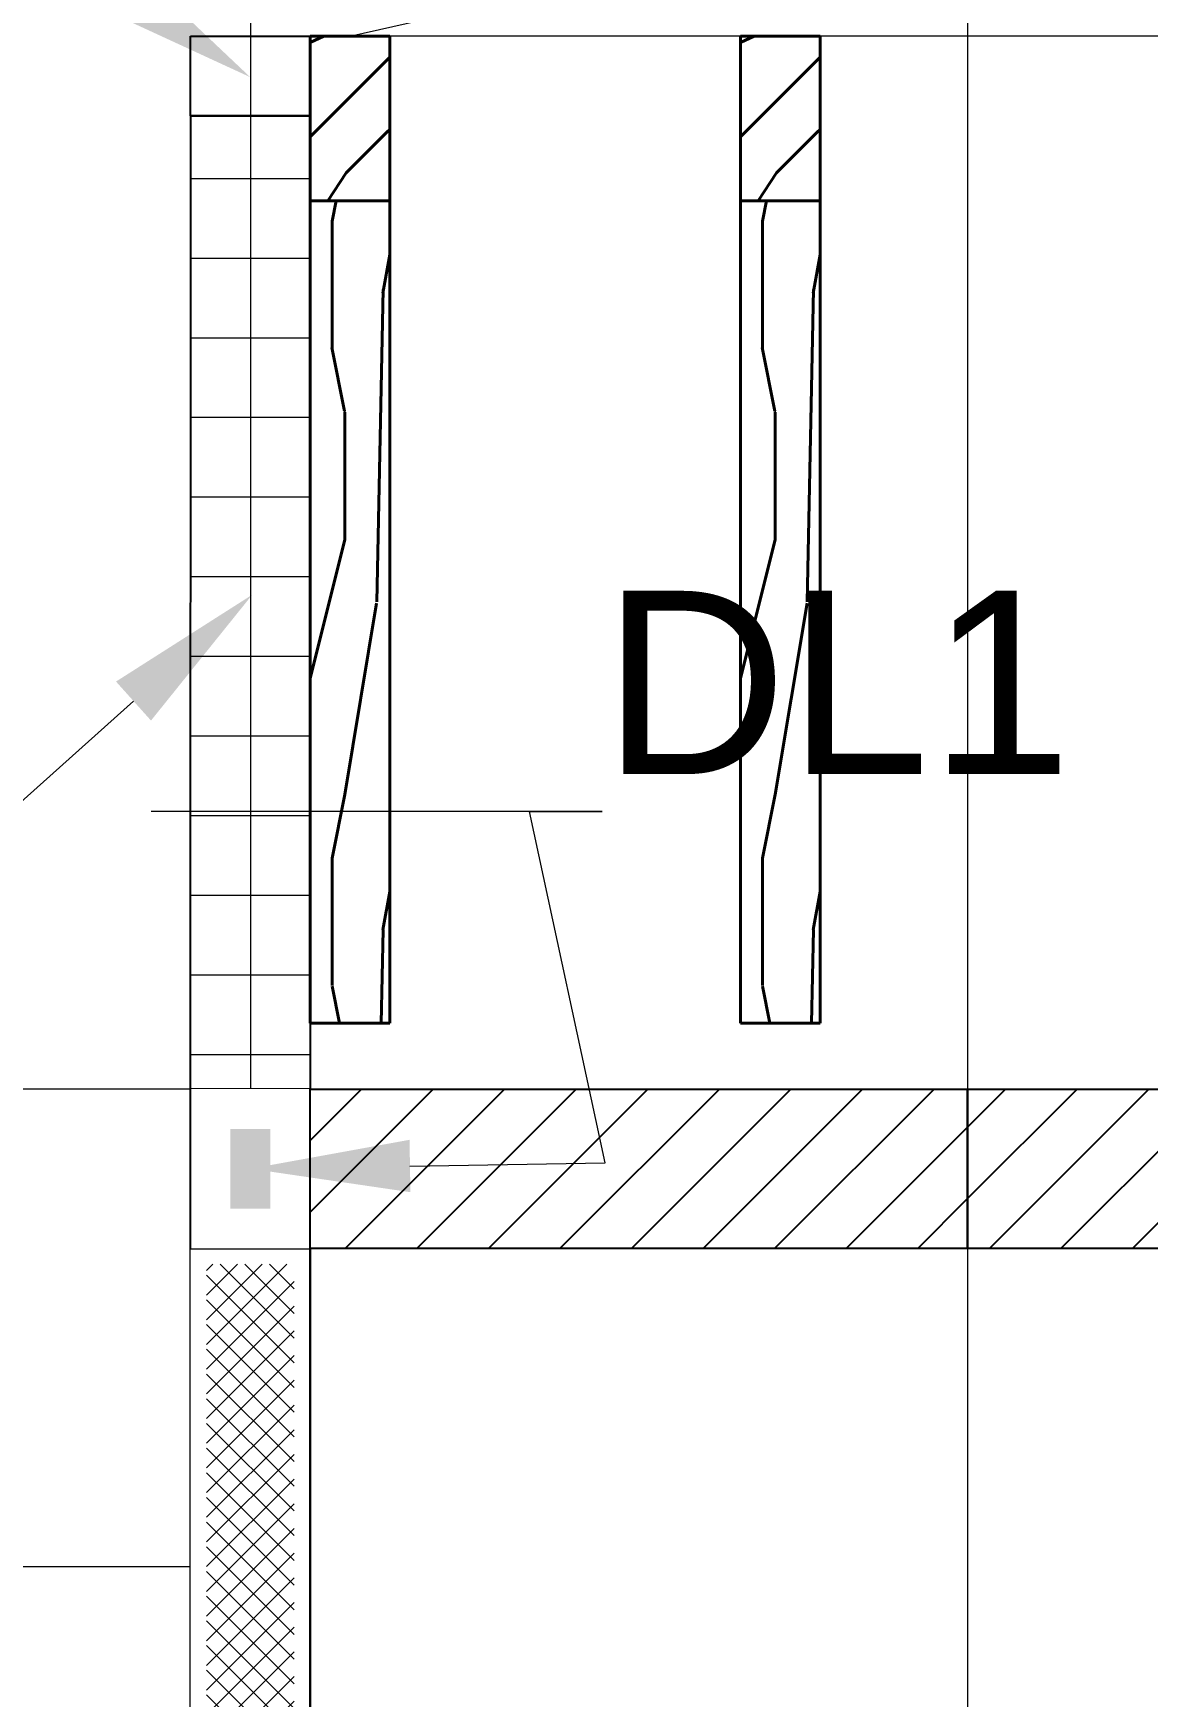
# Model space of a CAD drawing. Header units: metres. Extents: x 14 to 161, y 5 to 309.
# Drawn here: x 111.398 to 112.796, y 98.242 to 100.33 of the extents above; entities that cross this region are included whole.
import ezdxf
from ezdxf import colors
from ezdxf.entities.mleader import LeaderData, LeaderLine
from ezdxf.math import Vec2, Vec3

# ---------------------------------------------------------------- set-up
doc = ezdxf.new("R2010")
doc.units = ezdxf.units.M
doc.set_wipeout_variables(frame=1)
doc.header["$PDMODE"] = 35
for name, pattern in [('ACAD_ISO04W100', [30, 24, -3, 0, -3]), ('CENTRO2', [0.9, 0.6, -0.1, 0.1, -0.1]), ('HIDDEN2', [4.7625, 3.175, -1.5875])]:
    doc.linetypes.add(name, pattern=pattern)
for name, color, linetype in [('E-Cotas', 2, 'Continuous'), ('E-Dala', 3, 'Continuous'), ('E-Trabe', 4, 'Continuous')]:
    doc.layers.add(name, color=color, linetype=linetype)
for name, color, linetype, lineweight in [('E-Ejes', 1, 'CENTRO2', 9), ('E-Hatch', 1, 'Continuous', 5), ('E-Muro de Mamposteria', 5, 'Continuous', 30), ('E-Viga de Madera1', 3, 'ACAD_ISO04W100', 40)]:
    doc.layers.add(name, color=color, linetype=linetype, lineweight=lineweight)
doc.layers.add('E-Pretil', color=7, linetype='HIDDEN2', true_color=0xd6d6d6)
doc.styles.add('General', font='arial.ttf', dxfattribs={"height": 2.3})
doc.dimstyles.new('Generales', dxfattribs={"dimscale": 0, "dimtxt": 2.3, "dimasz": 2, "dimexe": 1.25, "dimexo": 0.625, "dimtad": 0, "dimtih": 1, "dimtoh": 1, "dimzin": 1, "dimdsep": 46, "dimtxsty": 'General', "dimcen": 2, "dimclrd": 2, "dimclre": 2, "dimclrt": 3, "dimadec": 0, "dimazin": 0, "dimtfac": 1, "dimtmove": 0, "dimatfit": 3, "dimfxl": 1, "dimlwd": 13, "dimlwe": 13, "dimarcsym": 0})
pattern_1 = [(45, (31.14285, 64.676135), (-0.04490128, 0.04490128), [])]

# ---------------------------------------------------------------- blocks, each defined once
blk = doc.blocks.new('*U826')
for points in [[(0.05, -0.075), (2.75, -0.075), (2.75, 0.075), (0.05, 0.075)], [(0.07, -0.055), (2.73, -0.055), (2.73, 0.055), (0.07, 0.055)]]:
    blk.add_lwpolyline(points, close=True)
blk.add_wipeout([(0.05, -0.075), (2.75, -0.075), (2.75, 0.075), (0.05, 0.075)])
at = {"linetype": 'ByBlock', "lineweight": 5}
h = blk.add_hatch(dxfattribs=at)
h.set_pattern_fill('ANSI37', color=5, scale=0.0069)
h.set_pattern_definition([(45, (2.8, 2e-15), (-0.01549094, 0.01549094), []), (135, (2.8, 2e-15), (-0.01549094, -0.01549094), [])])
h.paths.add_polyline_path([(2.73, -0.055), (2.73, 0.055), (0.07, 0.055), (0.07, -0.055)])
blk.add_line((0.05, 0.075), (2.75, 0.075))
blk = doc.blocks.new('*U824')
for points in [[(-0.2, -0.075), (0, -0.075), (0, 0.075), (-0.2, 0.075)], [(-0.15, -0.025), (-0.05, -0.025), (-0.05, 0.025), (-0.15, 0.025)]]:
    blk.add_lwpolyline(points, close=True)
blk.add_wipeout([(-0.2, -0.075), (0, -0.075), (0, 0.075), (-0.2, 0.075)])
at = {"linetype": 'ByBlock'}
h = blk.add_hatch(color=256, dxfattribs=at)
h.dxf.hatch_style = 1
h.paths.add_polyline_path([(-0.15, 0.025), (-0.15, -0.025), (-0.05, -0.025), (-0.05, 0.025)])
blk.add_line((-0.2, 0.075), (0, 0.075))
blk = doc.blocks.new('*D961')
at = {"layer": 'Defpoints', "color": 0, "ltscale": 0.5, "transparency": 16777216}
for p in [(116.2702, 101.9657), (111.6701, 100.3268), (116.2702, 100.3268)]:
    blk.add_point(p, dxfattribs=at)
at = {"layer": 'E-Cotas', "color": 2, "linetype": 'Continuous', "lineweight": 13, "ltscale": 0.5, "transparency": 16777216}
for p, q in [((111.6701, 100.3893), (111.6701, 102.0907)), ((116.2702, 100.3893), (116.2702, 102.0907)), ((111.8701, 101.9657), (113.6047, 101.9657)), ((116.0702, 101.9657), (114.3356, 101.9657))]:
    blk.add_line(p, q, dxfattribs=at)
at = {"layer": 'E-Cotas', "color": 2, "ltscale": 0.5, "transparency": 16777216}
for points in [[(111.8701, 101.999), (111.8701, 101.9324), (111.6701, 101.9657)], [(116.0702, 101.999), (116.0702, 101.9324), (116.2702, 101.9657)]]:
    blk.add_solid(points, dxfattribs=at)
at = {"layer": 'E-Cotas', "color": 3, "ltscale": 0.5, "transparency": 16777216, "insert": (113.9702, 101.9657), "char_height": 0.23, "attachment_point": 5, "style": 'General'}
blk.add_mtext('4.60', dxfattribs=at)

msp = doc.modelspace()

# ---------------------------------------------------------------- hatches: boundary and pattern name
at = {"layer": 'E-Hatch', "ltscale": 0.5}
h = msp.add_hatch(dxfattribs=at)
h.set_pattern_fill('ACAD_ISO08W100', color=1, scale=0.02)
h.set_pattern_definition([(0, (17.95904, 63.84819), (0, 0.1), [0.48, -0.06, 0.12, -0.06])])
h.paths.add_polyline_path([(111.74563, 100.22677), (111.59563, 100.22677), (111.59523, 99.00493), (111.74523, 99.00493)])
at = {"layer": 'E-Trabe', "ltscale": 0.5}
h = msp.add_hatch(dxfattribs=at)
h.set_pattern_fill('ANSI31', color=4, scale=0.02)
h.set_pattern_definition(pattern_1)
h.paths.add_polyline_path([(115.57023, 99.00493), (112.57023, 99.00493), (112.57023, 98.80493), (115.57023, 98.80493)])
at = {"layer": 'E-Viga de Madera1', "ltscale": 100}
h = msp.add_hatch(dxfattribs=at)
h.set_pattern_fill('WOOD_01', color=256, scale=0.8, angle=45, pattern_type=2)
h.set_pattern_definition([(45, (82.9952, 93.6478), (-0.565685, 0.565685), [0.16, -0.64]), (53.9726, (83.306347, 93.347992), (2.828428485, 3.95979665), [0.153883, -15.234423]), (50.7105, (83.26675, 93.37628), (4.5254917, 5.65684615), [0.160798, -7.8791]), (29.5779, (83.097043, 93.545982), (7.919588515, 4.52549029), [0.240666, -23.825902]), (38.6599, (82.92168, 93.74397), (0.56568445, 0.56568676), [0.144886, -7.09942]), (30.0686, (83.26109, 93.4385), (2.8284262, 1.69705719), [0.124194, -12.295146]), (33.6901, (82.735, 93.56861), (0.5656854, 0.5656858), [0.326338, -3.752878]), (50.7105, (83.35726, 93.29708), (4.5254917, 5.65684615), [0.0804, -7.9595]), (45, (83.114, 93.529), (-0.565685, 0.565685), [0.08, -0.72]), (45, (82.933, 93.48376), (-0.565685, 0.565685), [0.24, -0.56]), (56.3099, (82.96128, 93.68175), (1.6970576, 2.82842555), [0.081584, -3.997631]), (47.7263, (83.114014, 93.415874), (10.748025494, 11.87939184), [0.16819, -16.650846]), (37.4054, (83.15927, 93.42719), (5.09116517, 3.95980147), [0.121062, -11.985134]), (45, (83.34594, 93.18394), (-0.565685, 0.565685), [0.16, -0.64]), (43.8309, (83.31766, 93.09909), (0.565685094, 0.565685963), [0.392082, -38.81608]), (45, (82.8934, 93.52335), (-0.565685, 0.565685), [0.08, -0.72]), (45, (82.9047, 93.6252), (-0.565685, 0.565685), [0.08, -0.72]), (45, (82.5992, 93.4215), (-0.565685, 0.565685), [0.12, -0.68]), (35.5377, (82.72369, 93.60255), (0.56568525, 0.5656857), [0.24331, -4.6229]), (45, (82.5427, 93.4215), (-0.565685, 0.565685), [0.16, -0.64]), (45, (82.9896, 92.8502), (-0.565685, 0.565685), [0.088, -0.712]), (45, (83.2498, 93.167), (-0.565685, 0.565685), [0.08, -0.72]), (45, (82.9443, 92.89544), (-0.565685, 0.565685), [0.168, -0.632]), (50.4403, (83.198867, 93.217884), (5.091171606, 6.222536555), [0.16876, -16.707258]), (45, (83.1593, 93.2688), (-0.565685, 0.565685), [0.152, -0.648]), (45, (82.8538, 92.98595), (-0.565685, 0.565685), [0.088, -0.712]), (43.8309, (82.831171, 93.144345), (0.565685094, 0.565685963), [0.392082, -38.81608]), (45, (82.8312, 93.2462), (-0.565685, 0.565685), [0.08, -0.72]), (45, (82.7576, 93.2066), (-0.565685, 0.565685), [0.08, -0.72]), (45, (82.9839, 93.43284), (-0.565685, 0.565685), [0.16, -0.64]), (45, (82.85946, 93.331), (-0.565685, 0.565685), [0.08, -0.72]), (45, (82.6784, 93.2858), (-0.565685, 0.565685), [0.16, -0.64]), (64.6538, (83.06876, 93.200914), (3.95980119, 8.48527845), [0.118929, -11.773925]), (56.3099, (82.8142, 93.26314), (1.6970576, 2.82842555), [0.081584, -3.997631]), (56.3099, (83.06876, 93.46113), (1.6970576, 2.82842555), [0.081584, -3.997631]), (50.7105, (82.68409, 93.506384), (4.5254917, 5.65684615), [0.0804, -7.9595]), (34.6952, (82.46913, 93.37062), (3.95979496, 2.82843011), [0.089442, -8.854828]), (33.6901, (83.05179, 92.91241), (0.5656854, 0.5656858), [0.081584, -3.997631]), (135, (83.1197, 92.9577), (-0.565685, -0.565685), [0, -0.8]), (31.6076, (82.684093, 93.15566), (11.879376816, 7.353927886), [0.172696, -17.096923]), (56.3099, (82.94996, 93.57992), (1.6970576, 2.82842555), [0.081584, -3.997631]), (55.3048, (83.30635, 93.22354), (2.26274382, 3.3941102), [0.089442, -8.854828]), (33.6901, (82.88774, 93.30274), (0.5656854, 0.5656858), [0.081584, -3.997631]), (33.6901, (82.91602, 93.38759), (0.5656854, 0.5656858), [0.081584, -3.997631]), (26.5651, (82.74066, 93.0991), (0.5656846, 0.565686), [0.101193, -2.428629]), (30.9638, (82.61055, 93.35365), (0.5656845, 0.5656859), [0.329849, -2.968635]), (28.3008, (82.68409, 93.506384), (5.09116525, 2.82843065), [0.250567, -8.101676]), (45, (82.6558, 93.5347), (-0.565685, 0.565685), [0.096, -0.704]), (30.9638, (83.0631, 93.01424), (0.5656845, 0.5656859), [0.329849, -2.968635]), (30.9638, (82.96694, 92.99727), (0.5656845, 0.5656859), [0.329849, -2.968635]), (30.9638, (82.91602, 93.04818), (0.5656845, 0.5656859), [0.329849, -2.968635]), (34.6952, (82.6049, 93.234855), (3.95979496, 2.82843011), [0.089442, -8.854828]), (30.9638, (82.79157, 93.3989), (0.5656845, 0.5656859), [0.164924, -3.13356]), (34.6952, (82.785916, 93.053836), (3.95979496, 2.82843011), [0.089442, -8.854828]), (42.6141, (83.11967, 93.308394), (0.5656847, 0.565686088), [0.192166, -19.024492]), (34.6952, (82.95562, 93.34799), (3.95979496, 2.82843011), [0.089442, -8.854828]), (57.5288, (83.02916, 93.3989), (1.69705694, 2.828427), [0.073756, -7.30188]), (34.5626, (82.8142, 93.025551), (7.353902054, 5.091176936), [0.309115, -30.602364]), (36.8699, (83.06876, 93.20091), (0.56568526, 0.565685), [0.113137, -5.543717]), (49.7636, (82.859455, 93.10475), (5.65685906, 6.78822023), [0.192666, -9.44061]), (45, (82.9839, 93.2518), (-0.565685, 0.565685), [0.248, -0.552]), (29.7449, (82.53136, 93.308394), (2.82842601, 1.69705706), [0.091214, -9.030189]), (35.5377, (83.11967, 92.95767), (0.56568525, 0.5656857), [0.24331, -4.6229]), (25.0169, (82.88208, 92.95767), (2.26274125, 1.13137116), [0.093638, -9.270122]), (45, (83.0065, 93.7496), (-0.565685, 0.565685), [0.04, -0.76]), (45, (83.2554, 93.5007), (-0.565685, 0.565685), [0.08, -0.72]), (56.3099, (83.45908, 93.29708), (1.6970576, 2.82842555), [0.081584, -3.997631]), (45, (83.4082, 93.3593), (-0.565685, 0.565685), [0.144, -0.656]), (28.3008, (83.1027, 93.65346), (5.09116525, 2.82843065), [0.083522, -8.26872]), (33.0207, (83.22715, 93.540325), (13.011385511, 8.484660197), [0.147206, -26.840515]), (135, (83.4591, 93.2971), (-0.565685, -0.565685), [0, -0.8]), (45, (83.5043, 93.365), (-0.565685, 0.565685), [0.072, -0.728]), (45, (83.39686, 93.47244), (-0.565685, 0.565685), [0.072, -0.728]), (45, (83.3686, 93.5007), (-0.565685, 0.565685), [0.072, -0.728]), (21.0376, (83.17624, 93.69306), (5.65684671, 2.26274927), [0.078791, -7.80029]), (33.5163, (83.108357, 93.760942), (3.394200488, 2.262653743), [0.0734704, -52.17242]), (26.5651, (83.312, 93.5573), (0.5656846, 0.565686), [0.075894, -2.453926]), (32.4712, (83.03482, 93.83448), (3.3941125, 2.2627421), [0.073756, -7.30188])])
h.paths.add_polyline_path([(111.74523, 100.32677), (111.84523, 100.32677), (111.84523, 100.12026), (111.74523, 100.12026)])
h = msp.add_hatch(dxfattribs=at)
h.set_pattern_fill('WOOD_01', color=256, scale=0.8, angle=45, pattern_type=2)
h.set_pattern_definition([(45, (83.5352, 93.6478), (-0.565685, 0.565685), [0.16, -0.64]), (53.9726, (83.846347, 93.347992), (2.828428485, 3.95979665), [0.153883, -15.234423]), (50.7105, (83.80675, 93.37628), (4.5254917, 5.65684615), [0.160798, -7.8791]), (29.5779, (83.637043, 93.545982), (7.919588515, 4.52549029), [0.240666, -23.825902]), (38.6599, (83.46168, 93.74397), (0.56568445, 0.56568676), [0.144886, -7.09942]), (30.0686, (83.80109, 93.4385), (2.8284262, 1.69705719), [0.124194, -12.295146]), (33.6901, (83.275, 93.56861), (0.5656854, 0.5656858), [0.326338, -3.752878]), (50.7105, (83.89726, 93.29708), (4.5254917, 5.65684615), [0.0804, -7.9595]), (45, (83.654, 93.529), (-0.565685, 0.565685), [0.08, -0.72]), (45, (83.473, 93.48376), (-0.565685, 0.565685), [0.24, -0.56]), (56.3099, (83.50128, 93.68175), (1.6970576, 2.82842555), [0.081584, -3.997631]), (47.7263, (83.654014, 93.415874), (10.748025494, 11.87939184), [0.16819, -16.650846]), (37.4054, (83.69927, 93.42719), (5.09116517, 3.95980147), [0.121062, -11.985134]), (45, (83.88594, 93.18394), (-0.565685, 0.565685), [0.16, -0.64]), (43.8309, (83.85766, 93.09909), (0.565685094, 0.565685963), [0.392082, -38.81608]), (45, (83.4334, 93.52335), (-0.565685, 0.565685), [0.08, -0.72]), (45, (83.4447, 93.6252), (-0.565685, 0.565685), [0.08, -0.72]), (45, (83.1392, 93.4215), (-0.565685, 0.565685), [0.12, -0.68]), (35.5377, (83.26369, 93.60255), (0.56568525, 0.5656857), [0.24331, -4.6229]), (45, (83.0827, 93.4215), (-0.565685, 0.565685), [0.16, -0.64]), (45, (83.5296, 92.8502), (-0.565685, 0.565685), [0.088, -0.712]), (45, (83.7898, 93.167), (-0.565685, 0.565685), [0.08, -0.72]), (45, (83.4843, 92.89544), (-0.565685, 0.565685), [0.168, -0.632]), (50.4403, (83.738867, 93.217884), (5.091171606, 6.222536555), [0.16876, -16.707258]), (45, (83.6993, 93.2688), (-0.565685, 0.565685), [0.152, -0.648]), (45, (83.3938, 92.98595), (-0.565685, 0.565685), [0.088, -0.712]), (43.8309, (83.371171, 93.144345), (0.565685094, 0.565685963), [0.392082, -38.81608]), (45, (83.3712, 93.2462), (-0.565685, 0.565685), [0.08, -0.72]), (45, (83.2976, 93.2066), (-0.565685, 0.565685), [0.08, -0.72]), (45, (83.5239, 93.43284), (-0.565685, 0.565685), [0.16, -0.64]), (45, (83.39946, 93.331), (-0.565685, 0.565685), [0.08, -0.72]), (45, (83.2184, 93.2858), (-0.565685, 0.565685), [0.16, -0.64]), (64.6538, (83.60876, 93.200914), (3.95980119, 8.48527845), [0.118929, -11.773925]), (56.3099, (83.3542, 93.26314), (1.6970576, 2.82842555), [0.081584, -3.997631]), (56.3099, (83.60876, 93.46113), (1.6970576, 2.82842555), [0.081584, -3.997631]), (50.7105, (83.22409, 93.506384), (4.5254917, 5.65684615), [0.0804, -7.9595]), (34.6952, (83.00913, 93.37062), (3.95979496, 2.82843011), [0.089442, -8.854828]), (33.6901, (83.59179, 92.91241), (0.5656854, 0.5656858), [0.081584, -3.997631]), (135, (83.6597, 92.9577), (-0.565685, -0.565685), [0, -0.8]), (31.6076, (83.224093, 93.15566), (11.879376816, 7.353927886), [0.172696, -17.096923]), (56.3099, (83.48996, 93.57992), (1.6970576, 2.82842555), [0.081584, -3.997631]), (55.3048, (83.84635, 93.22354), (2.26274382, 3.3941102), [0.089442, -8.854828]), (33.6901, (83.42774, 93.30274), (0.5656854, 0.5656858), [0.081584, -3.997631]), (33.6901, (83.45602, 93.38759), (0.5656854, 0.5656858), [0.081584, -3.997631]), (26.5651, (83.28066, 93.0991), (0.5656846, 0.565686), [0.101193, -2.428629]), (30.9638, (83.15055, 93.35365), (0.5656845, 0.5656859), [0.329849, -2.968635]), (28.3008, (83.22409, 93.506384), (5.09116525, 2.82843065), [0.250567, -8.101676]), (45, (83.1958, 93.5347), (-0.565685, 0.565685), [0.096, -0.704]), (30.9638, (83.6031, 93.01424), (0.5656845, 0.5656859), [0.329849, -2.968635]), (30.9638, (83.50694, 92.99727), (0.5656845, 0.5656859), [0.329849, -2.968635]), (30.9638, (83.45602, 93.04818), (0.5656845, 0.5656859), [0.329849, -2.968635]), (34.6952, (83.1449, 93.234855), (3.95979496, 2.82843011), [0.089442, -8.854828]), (30.9638, (83.33157, 93.3989), (0.5656845, 0.5656859), [0.164924, -3.13356]), (34.6952, (83.325916, 93.053836), (3.95979496, 2.82843011), [0.089442, -8.854828]), (42.6141, (83.65967, 93.308394), (0.5656847, 0.565686088), [0.192166, -19.024492]), (34.6952, (83.49562, 93.34799), (3.95979496, 2.82843011), [0.089442, -8.854828]), (57.5288, (83.56916, 93.3989), (1.69705694, 2.828427), [0.073756, -7.30188]), (34.5626, (83.3542, 93.025551), (7.353902054, 5.091176936), [0.309115, -30.602364]), (36.8699, (83.60876, 93.20091), (0.56568526, 0.565685), [0.113137, -5.543717]), (49.7636, (83.399455, 93.10475), (5.65685906, 6.78822023), [0.192666, -9.44061]), (45, (83.5239, 93.2518), (-0.565685, 0.565685), [0.248, -0.552]), (29.7449, (83.07136, 93.308394), (2.82842601, 1.69705706), [0.091214, -9.030189]), (35.5377, (83.65967, 92.95767), (0.56568525, 0.5656857), [0.24331, -4.6229]), (25.0169, (83.42208, 92.95767), (2.26274125, 1.13137116), [0.093638, -9.270122]), (45, (83.5465, 93.7496), (-0.565685, 0.565685), [0.04, -0.76]), (45, (83.7954, 93.5007), (-0.565685, 0.565685), [0.08, -0.72]), (56.3099, (83.99908, 93.29708), (1.6970576, 2.82842555), [0.081584, -3.997631]), (45, (83.9482, 93.3593), (-0.565685, 0.565685), [0.144, -0.656]), (28.3008, (83.6427, 93.65346), (5.09116525, 2.82843065), [0.083522, -8.26872]), (33.0207, (83.76715, 93.540325), (13.011385511, 8.484660197), [0.147206, -26.840515]), (135, (83.9991, 93.2971), (-0.565685, -0.565685), [0, -0.8]), (45, (84.0443, 93.365), (-0.565685, 0.565685), [0.072, -0.728]), (45, (83.93686, 93.47244), (-0.565685, 0.565685), [0.072, -0.728]), (45, (83.9086, 93.5007), (-0.565685, 0.565685), [0.072, -0.728]), (21.0376, (83.71624, 93.69306), (5.65684671, 2.26274927), [0.078791, -7.80029]), (33.5163, (83.648357, 93.760942), (3.394200488, 2.262653743), [0.0734704, -52.17242]), (26.5651, (83.852, 93.5573), (0.5656846, 0.565686), [0.075894, -2.453926]), (32.4712, (83.57482, 93.83448), (3.3941125, 2.2627421), [0.073756, -7.30188])])
h.paths.add_polyline_path([(112.28523, 100.32677), (112.38523, 100.32677), (112.38523, 100.12026), (112.28523, 100.12026)])
h = msp.add_hatch(dxfattribs=at)
h.set_pattern_fill('WOOD_01', color=256, scale=0.8, angle=90, pattern_type=2)
h.set_pattern_definition([(90, (82.4108, 93.3729), (-0.8, 5e-17), [0.16, -0.64]), (98.9726, (82.842818, 93.380934), (-0.7999981, 4.800000024), [0.153883, -15.234423]), (95.7105, (82.79482, 93.372934), (-0.7999884, 7.20000014), [0.160798, -7.8791]), (74.5779, (82.554818, 93.372934), (2.39998987, 8.799999616), [0.240666, -23.825902]), (83.6599, (82.29082, 93.38893), (-1.63e-06, 0.80000025), [0.144886, -7.09942]), (75.0686, (82.74682, 93.412934), (0.799998696, 3.19999999), [0.124194, -12.295146]), (78.6901, (82.28282, 93.13293), (-3e-07, 0.8000002), [0.326338, -3.752878]), (95.7105, (82.91482, 93.380934), (-0.7999884, 7.20000014), [0.0804, -7.9595]), (90, (82.5788, 93.3729), (-0.8, 5e-17), [0.08, -0.72]), (90, (82.4828, 93.2129), (-0.8, 5e-17), [0.24, -0.56]), (101.3099, (82.36282, 93.37293), (-0.79999795, 3.1999998), [0.081584, -3.997631]), (92.7263, (82.658818, 93.292934), (-0.799996814, 16.000000236), [0.16819, -16.650846]), (82.4054, (82.68282, 93.332934), (0.79999495, 6.39999989), [0.121062, -11.985134]), (90, (82.9868, 93.2929), (-0.8, 5e-17), [0.16, -0.64]), (88.8309, (83.026818, 93.212934), (-6.14e-07, 0.800000147), [0.392082, -38.81608]), (90, (82.4268, 93.2129), (-0.8, 5e-17), [0.08, -0.72]), (90, (82.3628, 93.2929), (-0.8, 5e-17), [0.08, -0.72]), (90, (82.2908, 92.9329), (-0.8, 5e-17), [0.12, -0.68]), (80.5377, (82.25082, 93.14893), (-3e-07, 0.80000006), [0.24331, -4.6229]), (90, (82.2508, 92.8929), (-0.8, 5e-17), [0.16, -0.64]), (90, (82.9708, 92.8049), (-0.8, 5e-17), [0.088, -0.712]), (90, (82.9308, 93.2129), (-0.8, 5e-17), [0.08, -0.72]), (90, (82.9068, 92.8049), (-0.8, 5e-17), [0.168, -0.632]), (95.4403, (82.858818, 93.212934), (-0.799995827, 7.99999976), [0.16876, -16.707258]), (90, (82.7948, 93.2209), (-0.8, 5e-17), [0.152, -0.648]), (90, (82.7788, 92.8049), (-0.8, 5e-17), [0.088, -0.712]), (88.8309, (82.650818, 92.900934), (-6.14e-07, 0.800000147), [0.392082, -38.81608]), (90, (82.5788, 92.9729), (-0.8, 5e-17), [0.08, -0.72]), (90, (82.5548, 92.8929), (-0.8, 5e-17), [0.08, -0.72]), (90, (82.5548, 93.2129), (-0.8, 5e-17), [0.16, -0.64]), (90, (82.5388, 93.0529), (-0.8, 5e-17), [0.08, -0.72]), (90, (82.4428, 92.8929), (-0.8, 5e-17), [0.16, -0.64]), (109.6538, (82.77882, 93.108934), (-3.19999566, 8.8000002), [0.118929, -11.773925]), (101.3099, (82.55482, 92.97293), (-0.79999795, 3.1999998), [0.081584, -3.997631]), (101.3099, (82.59482, 93.29293), (-0.79999795, 3.1999998), [0.081584, -3.997631]), (95.7105, (82.29082, 93.052934), (-0.7999884, 7.20000014), [0.0804, -7.9595]), (79.6952, (82.23482, 92.804934), (0.79999576, 4.79999998), [0.089442, -8.854828]), (78.6901, (82.97082, 92.89293), (-3e-07, 0.8000002), [0.081584, -3.997631]), (180, (82.9868, 92.9729), (-1e-16, -0.8), [0, -0.8]), (76.6076, (82.538818, 92.804934), (3.199975626, 13.60000018), [0.172696, -17.096923]), (101.3099, (82.42682, 93.29293), (-0.79999795, 3.1999998), [0.081584, -3.997631]), (100.3048, (82.93082, 93.292934), (-0.79999684, 3.99999983), [0.089442, -8.854828]), (78.6901, (82.57882, 93.05293), (-3e-07, 0.8000002), [0.081584, -3.997631]), (78.6901, (82.53882, 93.13293), (-3e-07, 0.8000002), [0.081584, -3.997631]), (71.5651, (82.61882, 92.80493), (-9e-07, 0.7999998), [0.101193, -2.428629]), (75.9638, (82.34682, 92.89293), (-1e-06, 0.7999997), [0.329849, -2.968635]), (73.3008, (82.29082, 93.052934), (1.59999499, 5.59999997), [0.250567, -8.101676]), (90, (82.2508, 93.0529), (-0.8, 5e-17), [0.096, -0.704]), (75.9638, (82.90682, 92.97293), (-1e-06, 0.7999997), [0.329849, -2.968635]), (75.9638, (82.85082, 92.89293), (-1e-06, 0.7999997), [0.329849, -2.968635]), (75.9638, (82.77882, 92.89293), (-1e-06, 0.7999997), [0.329849, -2.968635]), (79.6952, (82.42682, 92.804934), (0.79999576, 4.79999998), [0.089442, -8.854828]), (75.9638, (82.44282, 93.05293), (-1e-06, 0.7999997), [0.164924, -3.13356]), (79.6952, (82.68282, 92.804934), (0.79999576, 4.79999998), [0.089442, -8.854828]), (87.6141, (82.738818, 93.220934), (-9.8e-07, 0.799999957), [0.192166, -19.024492]), (79.6952, (82.59482, 93.132934), (0.79999576, 4.79999998), [0.089442, -8.854828]), (102.5288, (82.61082, 93.22093), (-0.79999944, 3.20000038), [0.073756, -7.30188]), (79.5626, (82.722818, 92.804934), (1.599988275, 8.799999746), [0.309115, -30.602364]), (81.8699, (82.77882, 93.10893), (2e-07, 0.79999957), [0.113137, -5.543717]), (94.7636, (82.69882, 92.892934), (-0.79999316, 8.79999996), [0.192666, -9.44061]), (90, (82.6828, 93.0849), (-0.8, 5e-17), [0.248, -0.552]), (74.7449, (82.32282, 92.804934), (0.79999866, 3.19999977), [0.091214, -9.030189]), (80.5377, (82.98682, 92.97293), (-3e-07, 0.80000006), [0.24331, -4.6229]), (70.0169, (82.81882, 92.804934), (0.79999946, 2.3999999), [0.093638, -9.270122]), (90, (82.3468, 93.4529), (-0.8, 5e-17), [0.04, -0.76]), (90, (82.6988, 93.4529), (-0.8, 5e-17), [0.08, -0.72]), (101.3099, (82.98682, 93.45293), (-0.79999795, 3.1999998), [0.081584, -3.997631]), (90, (82.9068, 93.4609), (-0.8, 5e-17), [0.144, -0.656]), (73.3008, (82.48282, 93.452934), (1.59999499, 5.59999997), [0.083522, -8.26872]), (78.0207, (82.650818, 93.460934), (3.200878166, 15.199999689), [0.147206, -26.840515]), (180, (82.9868, 93.4529), (-1e-16, -0.8), [0, -0.8]), (90, (82.9708, 93.5329), (-0.8, 5e-17), [0.072, -0.728]), (90, (82.8188, 93.5329), (-0.8, 5e-17), [0.072, -0.728]), (90, (82.7788, 93.5329), (-0.8, 5e-17), [0.072, -0.728]), (66.0376, (82.50682, 93.532934), (2.39998932, 5.60000002), [0.078791, -7.80029]), (78.5163, (82.410818, 93.532934), (0.8001243765, 3.999999987), [0.0734704, -52.17242]), (71.5651, (82.69882, 93.53293), (-9e-07, 0.7999998), [0.075894, -2.453926]), (77.4712, (82.30682, 93.53293), (0.79999968, 4.00000026), [0.073756, -7.30188])])
h.paths.add_polyline_path([(111.74523, 100.12026), (111.84523, 100.12026), (111.84523, 99.08752), (111.74523, 99.08752)])
h = msp.add_hatch(dxfattribs=at)
h.set_pattern_fill('WOOD_01', color=256, scale=0.8, angle=90, pattern_type=2)
h.set_pattern_definition([(90, (82.9508, 93.3729), (-0.8, 5e-17), [0.16, -0.64]), (98.9726, (83.382818, 93.380934), (-0.7999981, 4.800000024), [0.153883, -15.234423]), (95.7105, (83.33482, 93.372934), (-0.7999884, 7.20000014), [0.160798, -7.8791]), (74.5779, (83.094818, 93.372934), (2.39998987, 8.799999616), [0.240666, -23.825902]), (83.6599, (82.83082, 93.38893), (-1.63e-06, 0.80000025), [0.144886, -7.09942]), (75.0686, (83.28682, 93.412934), (0.799998696, 3.19999999), [0.124194, -12.295146]), (78.6901, (82.82282, 93.13293), (-3e-07, 0.8000002), [0.326338, -3.752878]), (95.7105, (83.45482, 93.380934), (-0.7999884, 7.20000014), [0.0804, -7.9595]), (90, (83.1188, 93.3729), (-0.8, 5e-17), [0.08, -0.72]), (90, (83.0228, 93.2129), (-0.8, 5e-17), [0.24, -0.56]), (101.3099, (82.90282, 93.37293), (-0.79999795, 3.1999998), [0.081584, -3.997631]), (92.7263, (83.198818, 93.292934), (-0.799996814, 16.000000236), [0.16819, -16.650846]), (82.4054, (83.22282, 93.332934), (0.79999495, 6.39999989), [0.121062, -11.985134]), (90, (83.5268, 93.2929), (-0.8, 5e-17), [0.16, -0.64]), (88.8309, (83.566818, 93.212934), (-6.14e-07, 0.800000147), [0.392082, -38.81608]), (90, (82.9668, 93.2129), (-0.8, 5e-17), [0.08, -0.72]), (90, (82.9028, 93.2929), (-0.8, 5e-17), [0.08, -0.72]), (90, (82.8308, 92.9329), (-0.8, 5e-17), [0.12, -0.68]), (80.5377, (82.79082, 93.14893), (-3e-07, 0.80000006), [0.24331, -4.6229]), (90, (82.7908, 92.8929), (-0.8, 5e-17), [0.16, -0.64]), (90, (83.5108, 92.8049), (-0.8, 5e-17), [0.088, -0.712]), (90, (83.4708, 93.2129), (-0.8, 5e-17), [0.08, -0.72]), (90, (83.4468, 92.8049), (-0.8, 5e-17), [0.168, -0.632]), (95.4403, (83.398818, 93.212934), (-0.799995827, 7.99999976), [0.16876, -16.707258]), (90, (83.3348, 93.2209), (-0.8, 5e-17), [0.152, -0.648]), (90, (83.3188, 92.8049), (-0.8, 5e-17), [0.088, -0.712]), (88.8309, (83.190818, 92.900934), (-6.14e-07, 0.800000147), [0.392082, -38.81608]), (90, (83.1188, 92.9729), (-0.8, 5e-17), [0.08, -0.72]), (90, (83.0948, 92.8929), (-0.8, 5e-17), [0.08, -0.72]), (90, (83.0948, 93.2129), (-0.8, 5e-17), [0.16, -0.64]), (90, (83.0788, 93.0529), (-0.8, 5e-17), [0.08, -0.72]), (90, (82.9828, 92.8929), (-0.8, 5e-17), [0.16, -0.64]), (109.6538, (83.31882, 93.108934), (-3.19999566, 8.8000002), [0.118929, -11.773925]), (101.3099, (83.09482, 92.97293), (-0.79999795, 3.1999998), [0.081584, -3.997631]), (101.3099, (83.13482, 93.29293), (-0.79999795, 3.1999998), [0.081584, -3.997631]), (95.7105, (82.83082, 93.052934), (-0.7999884, 7.20000014), [0.0804, -7.9595]), (79.6952, (82.77482, 92.804934), (0.79999576, 4.79999998), [0.089442, -8.854828]), (78.6901, (83.51082, 92.89293), (-3e-07, 0.8000002), [0.081584, -3.997631]), (180, (83.5268, 92.9729), (-1e-16, -0.8), [0, -0.8]), (76.6076, (83.078818, 92.804934), (3.199975626, 13.60000018), [0.172696, -17.096923]), (101.3099, (82.96682, 93.29293), (-0.79999795, 3.1999998), [0.081584, -3.997631]), (100.3048, (83.47082, 93.292934), (-0.79999684, 3.99999983), [0.089442, -8.854828]), (78.6901, (83.11882, 93.05293), (-3e-07, 0.8000002), [0.081584, -3.997631]), (78.6901, (83.07882, 93.13293), (-3e-07, 0.8000002), [0.081584, -3.997631]), (71.5651, (83.15882, 92.80493), (-9e-07, 0.7999998), [0.101193, -2.428629]), (75.9638, (82.88682, 92.89293), (-1e-06, 0.7999997), [0.329849, -2.968635]), (73.3008, (82.83082, 93.052934), (1.59999499, 5.59999997), [0.250567, -8.101676]), (90, (82.7908, 93.0529), (-0.8, 5e-17), [0.096, -0.704]), (75.9638, (83.44682, 92.97293), (-1e-06, 0.7999997), [0.329849, -2.968635]), (75.9638, (83.39082, 92.89293), (-1e-06, 0.7999997), [0.329849, -2.968635]), (75.9638, (83.31882, 92.89293), (-1e-06, 0.7999997), [0.329849, -2.968635]), (79.6952, (82.96682, 92.804934), (0.79999576, 4.79999998), [0.089442, -8.854828]), (75.9638, (82.98282, 93.05293), (-1e-06, 0.7999997), [0.164924, -3.13356]), (79.6952, (83.22282, 92.804934), (0.79999576, 4.79999998), [0.089442, -8.854828]), (87.6141, (83.278818, 93.220934), (-9.8e-07, 0.799999957), [0.192166, -19.024492]), (79.6952, (83.13482, 93.132934), (0.79999576, 4.79999998), [0.089442, -8.854828]), (102.5288, (83.15082, 93.22093), (-0.79999944, 3.20000038), [0.073756, -7.30188]), (79.5626, (83.262818, 92.804934), (1.599988275, 8.799999746), [0.309115, -30.602364]), (81.8699, (83.31882, 93.10893), (2e-07, 0.79999957), [0.113137, -5.543717]), (94.7636, (83.23882, 92.892934), (-0.79999316, 8.79999996), [0.192666, -9.44061]), (90, (83.2228, 93.0849), (-0.8, 5e-17), [0.248, -0.552]), (74.7449, (82.86282, 92.804934), (0.79999866, 3.19999977), [0.091214, -9.030189]), (80.5377, (83.52682, 92.97293), (-3e-07, 0.80000006), [0.24331, -4.6229]), (70.0169, (83.35882, 92.804934), (0.79999946, 2.3999999), [0.093638, -9.270122]), (90, (82.8868, 93.4529), (-0.8, 5e-17), [0.04, -0.76]), (90, (83.2388, 93.4529), (-0.8, 5e-17), [0.08, -0.72]), (101.3099, (83.52682, 93.45293), (-0.79999795, 3.1999998), [0.081584, -3.997631]), (90, (83.4468, 93.4609), (-0.8, 5e-17), [0.144, -0.656]), (73.3008, (83.02282, 93.452934), (1.59999499, 5.59999997), [0.083522, -8.26872]), (78.0207, (83.190818, 93.460934), (3.200878166, 15.199999689), [0.147206, -26.840515]), (180, (83.5268, 93.4529), (-1e-16, -0.8), [0, -0.8]), (90, (83.5108, 93.5329), (-0.8, 5e-17), [0.072, -0.728]), (90, (83.3588, 93.5329), (-0.8, 5e-17), [0.072, -0.728]), (90, (83.3188, 93.5329), (-0.8, 5e-17), [0.072, -0.728]), (66.0376, (83.04682, 93.532934), (2.39998932, 5.60000002), [0.078791, -7.80029]), (78.5163, (82.950818, 93.532934), (0.8001243765, 3.999999987), [0.0734704, -52.17242]), (71.5651, (83.23882, 93.53293), (-9e-07, 0.7999998), [0.075894, -2.453926]), (77.4712, (82.84682, 93.53293), (0.79999968, 4.00000026), [0.073756, -7.30188])])
h.paths.add_polyline_path([(112.28523, 100.12026), (112.38523, 100.12026), (112.38523, 99.08752), (112.28523, 99.08752)])

# ---------------------------------------------------------------- linework, layer by layer
at = {"layer": 'E-Dala', "ltscale": 0.5}
msp.add_lwpolyline([(111.59512, 100.32677), (111.74512, 100.32677), (111.74512, 100.22677), (111.59512, 100.22677), (111.59512, 100.32677)], dxfattribs=at)
at = {"layer": 'E-Ejes', "ltscale": 20}
for points in [[(111.67063, 102.90225), (111.67063, 91.19077)], [(112.57023, 102.90225), (112.57023, 91.19077)], [(111.59523, 99.00493), (108.38692, 99.00493)], [(111.59523, 98.40493), (108.38692, 98.40493)]]:
    msp.add_lwpolyline(points, dxfattribs=at)
at = {"layer": 'E-Pretil', "ltscale": 100}
msp.add_lwpolyline([(111.59563, 100.22677), (111.74563, 100.22677), (111.74523, 99.00493), (111.59523, 99.00493)], close=True, dxfattribs=at)
at = {"layer": 'E-Trabe', "ltscale": 0.5}
msp.add_lwpolyline([(112.57023, 99.00493), (115.57023, 99.00493), (115.57023, 98.80493), (112.57023, 98.80493)], close=True, dxfattribs=at)
at = {"layer": 'E-Viga de Madera1', "ltscale": 100}
for points in [[(111.74523, 100.32677), (111.84523, 100.32677), (111.84523, 100.12026), (111.74523, 100.12026)], [(112.28523, 100.32677), (112.38523, 100.32677), (112.38523, 100.12026), (112.28523, 100.12026)], [(111.74523, 100.12026), (111.84523, 100.12026), (111.84523, 99.08752), (111.74523, 99.08752)], [(112.28523, 100.12026), (112.38523, 100.12026), (112.38523, 99.08752), (112.28523, 99.08752)]]:
    msp.add_lwpolyline(points, close=True, dxfattribs=at)

# ---------------------------------------------------------------- dimensions: what is measured, and where the dimension line sits
at = {"layer": 'E-Cotas', "ltscale": 0.5}
dim = msp.add_linear_dim(base=(116.27023, 101.96571), p1=(111.67012, 100.32677), p2=(116.27023, 100.32677), dimstyle='Generales', dxfattribs=at)
dim.commit()
dim.dimension.update_dxf_attribs({"geometry": '*D961', "text_midpoint": (113.97018, 101.96571)})

# ---------------------------------------------------------------- leaders
ml = msp.add_multileader_mtext('Standard', dxfattribs=at)
ml.set_content('VM1', color=3, style='General')
ml.set_leader_properties(color=2, linetype='Continuous', lineweight=15)
ml.build(insert=Vec2(0, 0))
ml.multileader.update_dxf_attribs({"text_left_attachment_type": 5, "text_right_attachment_type": 5, "dogleg_length": 3, "arrow_head_size": 0.2, "scale": 0.1})
ctx = ml.context
ctx.base_point, ctx.scale, ctx.char_height, ctx.arrow_head_size, ctx.landing_gap_size, ctx.plane_origin = Vec3(113.84912, 100.9942), 0.1, 0.23, 0.2, 0, Vec3(112.87523, 100.32677)
ctx.left_attachment, ctx.right_attachment = 5, 5
notes = []
notes.append((ctx, [(1, (1, 1, 0), (114.74938, 100.9942), (-1, 0), 0.3, [(8, [(112.87523, 100.32677), (113.43023, 100.32677), (113.98523, 100.32677), (112.33523, 100.32677), (111.79523, 100.32677)], 0, []), (6, [(114.52523, 100.32677), (115.06523, 100.32677), (115.60523, 100.32677), (116.14523, 100.32677)], 0, [])])]))
ctx.mtext.insert, ctx.mtext.flow_direction = Vec3(113.84912, 101.27115), 5
ml = msp.add_multileader_mtext('Standard', dxfattribs=at)
ml.set_content('DLC', color=3, style='General')
ml.set_leader_properties(color=2, linetype='Continuous', lineweight=15)
ml.build(insert=Vec2(0, 0))
ml.multileader.update_dxf_attribs({"text_left_attachment_type": 5, "text_right_attachment_type": 5, "dogleg_length": 3, "arrow_head_size": 0.2, "scale": 0.1})
ctx = ml.context
ctx.base_point, ctx.scale, ctx.char_height, ctx.arrow_head_size, ctx.landing_gap_size, ctx.plane_origin = Vec3(110.34143, 100.56201), 0.1, 0.23, 0.2, 0, Vec3(111.67012, 100.27534)
ctx.left_attachment, ctx.right_attachment, ctx.text_align_type = 5, 5, 2
notes.append((ctx, [(1, (1, 1, 0), (111.24671, 100.56201), (-1, 0), 0.3, [(0, [(111.67012, 100.27534)], 0, [])])]))
ctx.mtext.insert, ctx.mtext.alignment, ctx.mtext.flow_direction = Vec3(110.94671, 100.84193), 3, 5
ml = msp.add_multileader_mtext('Standard', dxfattribs=at)
ml.set_content('PRETIL', color=3, style='General')
ml.set_leader_properties(color=2, linetype='Continuous', lineweight=15)
ml.build(insert=Vec2(0, 0))
ml.multileader.update_dxf_attribs({"text_left_attachment_type": 5, "text_right_attachment_type": 5, "dogleg_length": 3, "arrow_head_size": 0.2, "scale": 0.1})
ctx = ml.context
ctx.base_point, ctx.scale, ctx.char_height, ctx.arrow_head_size, ctx.landing_gap_size, ctx.plane_origin = Vec3(110.21513, 99.34007), 0.1, 0.23, 0.2, 0, Vec3(111.67266, 99.6255)
ctx.left_attachment, ctx.right_attachment, ctx.text_align_type = 5, 5, 2
notes.append((ctx, [(0, (1, 1, 0), (111.35406, 99.34007), (-1, 0), 0.05027, [(0, [(111.67266, 99.6255)], 0, [])])]))
ctx.mtext.insert, ctx.mtext.alignment, ctx.mtext.flow_direction = Vec3(111.30379, 99.61607), 3, 5
for ctx, leaders in notes:
    for number, flags, end, landing, length, lines in leaders:
        leader = LeaderData()
        leader.index, (leader.has_last_leader_line, leader.has_dogleg_vector, leader.attachment_direction) = number, flags
        leader.last_leader_point, leader.dogleg_vector, leader.dogleg_length = Vec3(end), Vec3(landing), length
        for number, points, colour, breaks in lines:
            line = LeaderLine()
            line.index, line.vertices, line.color, line.breaks = number, Vec3.list(points), colors.encode_raw_color(colour), breaks
            leader.lines.append(line)
        ctx.leaders.append(leader)

# ---------------------------------------------------------------- next in the draw order: block references
at = {"layer": 'E-Muro de Mamposteria', "ltscale": 0.5, "rotation": 270}
msp.add_blockref('*U826', (111.67023, 98.85493), dxfattribs=at)

# ---------------------------------------------------------------- next in the draw order: block references
at = {"layer": 'E-Dala', "ltscale": 0.5, "rotation": 90}
msp.add_blockref('*U824', (111.67023, 99.00493), dxfattribs=at)

# ---------------------------------------------------------------- next in the draw order: hatches: boundary and pattern name
at = {"layer": 'E-Dala', "ltscale": 0.5}
h = msp.add_hatch(dxfattribs=at)
h.set_pattern_fill('ANSI31', color=3, scale=0.02)
h.set_pattern_definition(pattern_1)
h.paths.add_polyline_path([(112.57023, 99.00493), (111.74563, 99.00493), (111.74563, 98.80493), (112.57023, 98.80493)])

# ---------------------------------------------------------------- next in the draw order: linework, layer by layer
msp.add_lwpolyline([(111.74523, 99.00493), (112.57023, 99.00493), (112.57023, 98.80493), (111.74523, 98.80493)], close=True, dxfattribs=at)

# ---------------------------------------------------------------- next in the draw order: leaders
at = {"layer": 'E-Cotas', "ltscale": 0.5}
ml = msp.add_multileader_mtext('Standard', dxfattribs=at)
ml.set_content('DL1', color=3, style='General')
ml.set_leader_properties(color=2, linetype='Continuous', lineweight=15)
ml.build(insert=Vec2(0, 0))
ml.multileader.update_dxf_attribs({"text_left_attachment_type": 5, "text_right_attachment_type": 5, "dogleg_length": 3, "arrow_head_size": 0.2, "scale": 0.1})
ctx = ml.context
ctx.base_point, ctx.scale, ctx.char_height, ctx.arrow_head_size, ctx.landing_gap_size, ctx.plane_origin = Vec3(112.1119, 99.35354), 0.1, 0.23, 0.2, 0, Vec3(112.73268, 98.85493)
ctx.left_attachment, ctx.right_attachment = 5, 5
notes = []
notes.append((ctx, [(1, (1, 1, 0), (112.0206, 99.35354), (1, 0), 0.0913, [(1, [(111.67063, 98.90493), (112.11569, 98.91247)], 0, [])])]))
ctx.mtext.insert, ctx.mtext.flow_direction = Vec3(112.1119, 99.63048), 5
for ctx, leaders in notes:
    for number, flags, end, landing, length, lines in leaders:
        leader = LeaderData()
        leader.index, (leader.has_last_leader_line, leader.has_dogleg_vector, leader.attachment_direction) = number, flags
        leader.last_leader_point, leader.dogleg_vector, leader.dogleg_length = Vec3(end), Vec3(landing), length
        for number, points, colour, breaks in lines:
            line = LeaderLine()
            line.index, line.vertices, line.color, line.breaks = number, Vec3.list(points), colors.encode_raw_color(colour), breaks
            leader.lines.append(line)
        ctx.leaders.append(leader)

doc.saveas('drawing.dxf')
